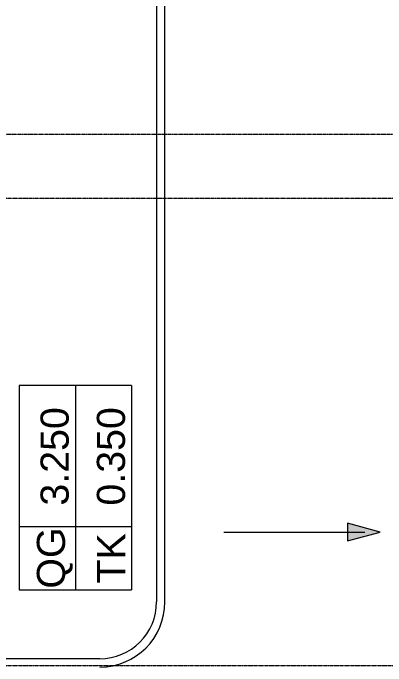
# Model space of a CAD drawing. Header units: millimetres. Extents: x -24439 to 198341, y -52871 to 149926.
# Drawn here: x 127448 to 133276, y 17235 to 27437 of the extents above; entities that cross this region are included whole.
import ezdxf

# ---------------------------------------------------------------- set-up
doc = ezdxf.new("R2010")
doc.units = ezdxf.units.MM
doc.linetypes.add('Grid Line', pattern=[22.225, 12.7, -3.175, 3.175, -3.175])
for name, color, linetype, lineweight in [('A-ANNO-NOTE', 131, 'Continuous', 9), ('A-FLOR', 192, 'Continuous', 9), ('S-GRID-1', 1, 'Grid Line', 9)]:
    doc.layers.add(name, color=color, linetype=linetype, lineweight=lineweight)
doc.styles.add('Arial_6', font='arial_0.ttf', dxfattribs={"height": 2})
doc.styles.add('Arial_7', font='arial_0.ttf', dxfattribs={"height": 440})

# ---------------------------------------------------------------- blocks, each defined once
blk = doc.blocks.new('MUI TEN_0_1 - Moc lat gach-1550040-TKCS_MB ĐỊNH VỊ CAO ĐỘ THIẾT KẾ')
at = {"layer": 'A-ANNO-NOTE'}
blk.add_hatch(color=256, dxfattribs=at).paths.add_polyline_path([(7.872, -1.448), (10.209, -2.074), (7.872, -2.701)])
for p, q in [((7.872, -1.448), (7.872, -2.701)), ((10.209, -2.074), (7.872, -1.448)), ((-0.901, -2.074), (9.099, -2.074)), ((7.872, -2.701), (10.209, -2.074))]:
    blk.add_line(p, q, dxfattribs=at)
blk = doc.blocks.new('GHI CHU CAO DO THIET KE - GHI CHÚ CAO ĐỘ THIẾT KẾ-1513209-TKCS_MB ĐỊNH VỊ CAO ĐỘ THIẾT KẾ')
at = {"layer": 'A-ANNO-NOTE'}
for p, q in [((0, 8), (0, 0)), ((14.5, 8), (0, 8)), ((4.5, 8), (4.5, 0)), ((14.5, 0), (14.5, 8)), ((14.5, 4), (0, 4)), ((14.5, 0), (0, 0))]:
    blk.add_line(p, q, dxfattribs=at)
at = {"layer": 'A-ANNO-NOTE', "char_height": 2, "attachment_point": 5, "line_spacing_factor": 0.936439, "style": 'Arial_6'}
for s, insert, width in [('\\pt0.5,1,1.5,2,2.5,3,3.5,4,4.5,5,5.5,6,6.5,7,7.5,8,8.5,9,9.5,10,10.5,11,11.5,12,12.5,13,13.5,14,14.5,15,15.5,16;QG', (2.255, 5.459), 4.63), ('\\pt0.5,1,1.5,2,2.5,3,3.5,4,4.5,5,5.5,6,6.5,7,7.5,8,8.5,9,9.5,10,10.5,11,11.5,12,12.5,13,13.5,14,14.5,15,15.5,16;TK', (2.229, 1.459), 4.5)]:
    blk.add_mtext(s, dxfattribs=dict(at, insert=insert, width=width))

msp = doc.modelspace()

# ---------------------------------------------------------------- linework, layer by layer
at = {"layer": 'A-FLOR'}
for p, q in [((129821.6, 18236.9), (129821.6, 33857.4)), ((129691.6, 33727.4), (129691.6, 18236.9)), ((128801.6, 17346.9), (127252.6, 17346.9))]:
    msp.add_line(p, q, dxfattribs=at)
for radius in [890, 1020]:
    msp.add_arc((128801.6, 18236.9), radius, 270, 360, dxfattribs=at)
at = {"layer": 'S-GRID-1'}
for p, q in [((128757.8, 25536.9), (32145.8, 25536.9)), ((134257.8, 25536.9), (128757.8, 25536.9)), ((131551.8, 24536.9), (29351.8, 24536.9)), ((137051.8, 24536.9), (131551.8, 24536.9)), ((131551.8, 17236.9), (29351.8, 17236.9)), ((137051.8, 17236.9), (131551.8, 17236.9))]:
    msp.add_line(p, q, dxfattribs=at)

# ---------------------------------------------------------------- block references
at = {"layer": 'A-ANNO-NOTE', "xscale": 220, "yscale": 220, "zscale": 220, "rotation": 89.9999999999999}
msp.add_blockref('GHI CHU CAO DO THIET KE - GHI CHÚ CAO ĐỘ THIẾT KẾ-1513209-TKCS_MB ĐỊNH VỊ CAO ĐỘ THIẾT KẾ', (129301.6, 18425), dxfattribs=at)
at = {"layer": 'A-ANNO-NOTE', "xscale": 220, "yscale": 220, "zscale": 220}
msp.add_blockref('MUI TEN_0_1 - Moc lat gach-1550040-TKCS_MB ĐỊNH VỊ CAO ĐỘ THIẾT KẾ', (130941.9, 19782.6), dxfattribs=at)

# ---------------------------------------------------------------- texts
at = {"layer": 'A-ANNO-NOTE', "char_height": 440, "width": 1586.2, "attachment_point": 5, "rotation": 90, "line_spacing_factor": 0.936439, "style": 'Arial_7'}
for s, insert in [('\\pt2794,5588,8382,11176,13970,16764,19558,22352,25146,27940,30734,33528,36322,39116,41910,44704,47498,50292,53086,55880,58674,61468,64262,67056,69850,72644,75438,78232,81026,83820,86614,89408;3.250', (128100.8, 20509.7)), ('\\pt2794,5588,8382,11176,13970,16764,19558,22352,25146,27940,30734,33528,36322,39116,41910,44704,47498,50292,53086,55880,58674,61468,64262,67056,69850,72644,75438,78232,81026,83820,86614,89408;0.350', (128980.8, 20509.7))]:
    msp.add_mtext(s, dxfattribs=dict(at, insert=insert))

doc.saveas('drawing.dxf')
